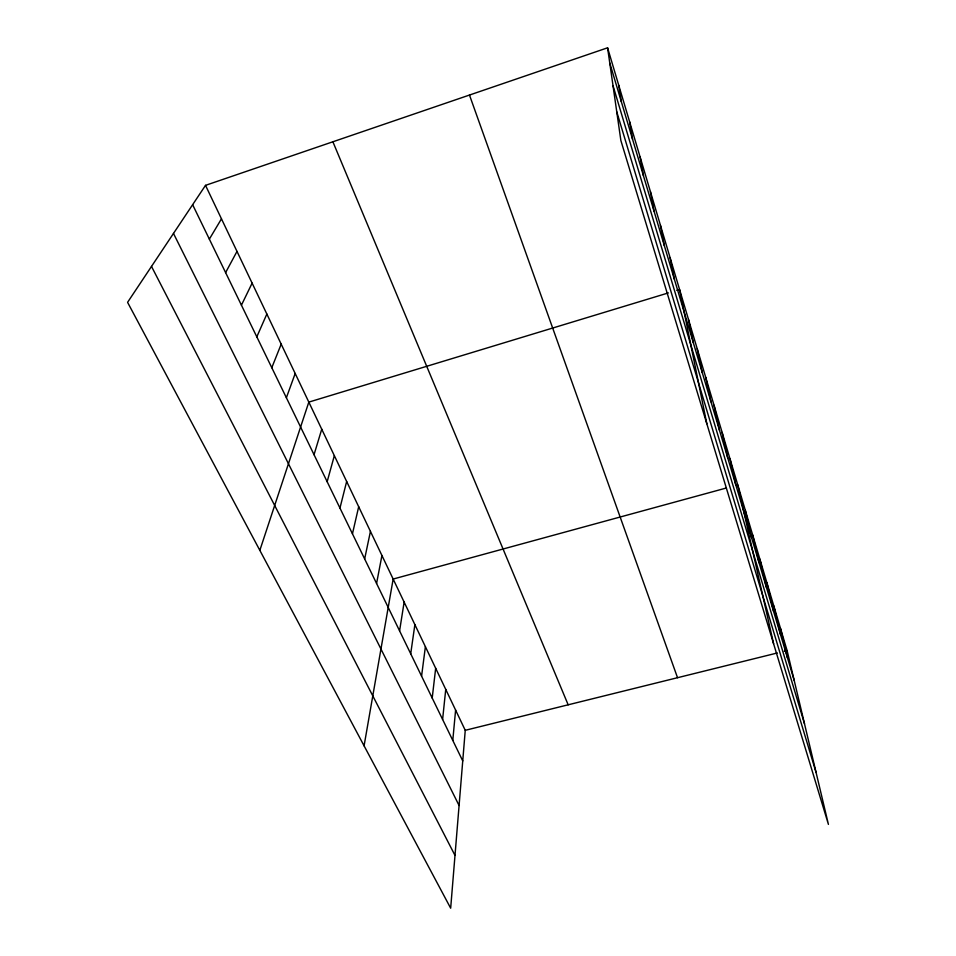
<?xml version="1.0" encoding="UTF-8"?>
<svg xmlns="http://www.w3.org/2000/svg" width="956" height="956" viewBox="0 0 956 956"><rect width="100%" height="100%" fill="white"/><g stroke="black" fill="none" stroke-linecap="round" stroke-linejoin="round"><path stroke-width="1.43" d="M205.516 185.356L465.249 730.312L450.67 908.2L127.578 302.335L205.516 185.356L607.586 47.8L787.087 650.546L828.422 824.395L620.874 140.544L607.586 47.8M452.786 740.41L455.606 710.057M442.604 719.462L445.747 689.384M432.208 698.047L435.673 668.256M421.572 676.143L425.396 646.686M410.71 653.761L414.88 624.638M399.584 630.864L404.137 602.101M364.081 745.823L393.155 579.049L726.417 487.99M376.568 583.471L381.934 555.496M364.654 558.925L370.438 531.393M352.453 533.807L358.691 506.728M339.954 508.078L346.658 481.489M327.155 481.716L334.349 455.654M314.034 454.709L321.742 429.208M259.841 550.345L308.824 402.106L668.375 292.906M286.382 397.744L295.189 373.497M271.791 367.702L281.195 344.148M256.805 336.859L266.844 314.046M241.426 305.167L252.121 283.143M225.604 272.603L236.992 251.416M209.352 239.131L221.469 218.84M676.776 290.349L679.573 289.501L706.819 423.723M465.249 730.312L777.395 652.96M784.326 651.239L787.087 650.546M151.502 266.437L454.996 855.405M173.478 233.443L459.083 805.514M192.634 204.704L462.74 760.916M332.891 141.787L568.163 704.811M469.48 95.05L677.529 677.708M616.751 111.804L816.089 772.52M609.761 62.953L794.161 680.266M612.999 85.61L804.486 723.704M780.514 628.439L787.457 657.824M773.774 605.841L780.598 634.868M766.903 582.742L773.583 611.374M759.865 559.117L766.401 587.343M752.659 534.942L759.04 562.726M745.298 510.205L751.524 537.523M737.757 484.883L773.595 643.747M730.037 458.964L735.905 485.266M722.127 432.423L727.815 458.163M714.036 405.236L719.51 430.379M705.743 377.369L711.001 401.879M697.235 348.82L702.266 372.637M688.511 319.531L693.303 342.642M670.108 257.75L674.362 279.248M660.393 225.126L664.36 245.728M650.415 191.618L654.059 211.264M640.162 157.166L643.46 175.796M629.61 121.735L632.561 139.289M618.759 85.299L621.328 101.683"/></g></svg>
